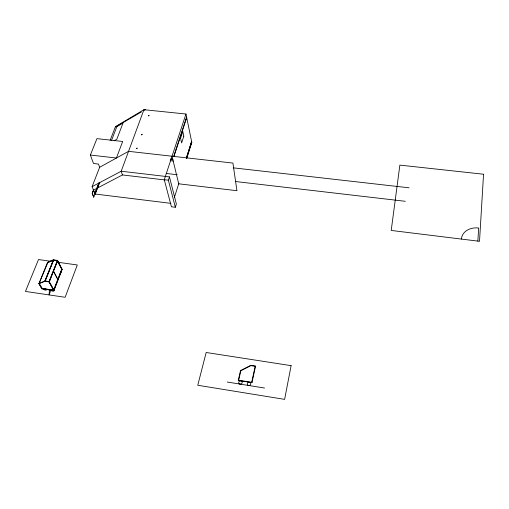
<?xml version="1.0" encoding="UTF-8"?>
<svg xmlns="http://www.w3.org/2000/svg" width="509" height="509" viewBox="0 0 509 509"><rect width="100%" height="100%" fill="white"/><g stroke="black" fill="none" stroke-linecap="round" stroke-linejoin="round"><path stroke-width="0.76" d="M477.856 241.101L478.664 228.013A16.702 13.183 12.9 0 0 461.389 239.071M251.675 382.297L255.174 366.302M238.67 380.217L240.827 370.781L250.886 365.634L255.512 366.359M110.173 140.217L115.441 126.677L143.932 109.696L185.976 114.022L164.273 179.728L171.418 206.788L175.344 207.271L176.362 204.014L169.465 176.884L121.206 171.228L92.116 186.638L94.986 194.005L170.884 203.346M186.561 157.141L191.696 141.877L186.472 158.337M186.688 157.701L191.346 142.062M174.301 197.689L178.901 183.17M186.79 158.286L191.81 142.444L185.976 114.022M175.344 207.271L168.377 180.211L169.465 176.884M173.747 156.206L186.606 117.095M173.868 156.702L186.708 117.611M143.932 109.696L121.206 171.228L122.44 174.95L164.776 179.944M98.74 183.157L94.776 193.465L95.266 194.044L99.77 182.305M95.056 193.503L99.287 182.496M122.44 174.95L93.471 190.118L92.212 193.363L93.764 197.18L99.51 182.235M62.053 269.178L53.82 290.423L41.814 288.667L39.072 283.418L44.964 281.006L49.246 281.623L53.929 290.149L41.923 288.393M53.916 290.588L62.143 269.344L57.587 260.43L53.369 259.844L47.502 262.402L38.964 283.691L41.903 288.832L53.916 290.588L49.131 281.903L57.587 260.43M92.116 186.638L99.649 167.276L128.554 151.332L232.925 163.071L236.946 190.71L178.417 183.774L178.57 183.259M111.465 140.554L116.885 126.576L123.038 123.006L116.796 139.281L114.041 140.828M61.653 269.401L53.63 290.105L49.029 281.744L57.269 260.831L61.952 269.446L57.479 260.703L53.26 260.112L47.394 262.669L53.26 260.112L57.568 260.875L49.335 281.789L44.964 281.006L53.521 260.277M45.167 281.191L53.458 260.303M53.369 259.844L44.856 281.28L49.131 281.903M47.731 262.803L47.388 262.682L47.731 262.79L39.072 283.418L42.222 288.438M90.367 155.048L96.952 138.633L122.669 141.47L116.415 158.025L90.367 155.048L93.51 163.497L98.479 164.076L99.649 167.276M115.537 126.97L141.324 111.993M144.041 110.421L145.396 109.632M191.467 142.635L191.81 142.444M250.835 365.303L240.522 370.577L238.257 380.484L251.949 382.673L255.582 366.041L250.835 365.303L250.886 365.634M38.964 283.691L45.231 281.165M170.534 158.967L172.755 159.215M170.655 159.463L172.875 159.711M170.171 160.685L173.327 161.041M233.262 167.843L409.134 187.815M166.176 173.448L177.227 174.74M235.635 181.541L405.336 201.303M164.273 179.728L168.377 180.211M50.913 261.282L38.493 259.552L25.45 291.434L65.133 297.281L77.304 264.966L57.899 262.256M238.327 380.166L252.019 382.354M227.199 382.03L264.546 388.03M93.764 197.18L92.237 193.299L93.465 190.118L94.986 194.005M172.036 156.225L178.704 183.806M185.88 119.303L185.989 119.812M54.221 288.997A1.642 0.687 19.3 0 1 53.661 289.856M52.917 289.863A1.642 0.681 19.3 0 1 53.89 290.995A1.642 0.681 19.3 0 1 52.122 291.021A1.642 0.681 19.3 0 1 50.811 289.895M45.619 288.87A1.642 0.681 19.4 0 1 46.37 289.939A1.642 0.681 19.4 0 1 44.646 289.926A1.642 0.681 19.4 0 1 43.322 288.851M60.813 271.768A1.616 0.706 19.6 0 1 60.31 272.716M60.291 273.098A1.622 0.706 19.6 0 1 59.788 274.046M483.55 174.231L479.51 241.304L391.217 230.443L399.87 165.113L483.55 174.231M49.468 289.939L49.068 294.915L50.372 291.562L49.468 289.939M291.116 365.653L284.62 399.368L197.753 385.256L206.177 352.495L291.116 365.653M183.806 136.157L181.605 142.927L180.568 138.244L182.795 131.456L183.806 136.157M137.233 148.164L136.552 148.399L137.233 148.164M142.157 134.592L141.483 134.821L142.157 134.592M149.042 115.619L148.38 115.836L149.042 115.619M53.483 271.246L57.975 279.715L53.483 271.246M239.847 384.047A1.756 1.616 -14.6 0 0 242.176 382.157A1.756 1.616 -14.6 0 0 239.338 381.286A1.756 1.616 -14.6 0 0 239.847 384.047M248.417 385.421A1.762 1.622 -12.8 0 0 250.746 383.531A1.762 1.622 -12.8 0 0 247.896 382.66A1.762 1.622 -12.8 0 0 248.417 385.421"/></g></svg>
